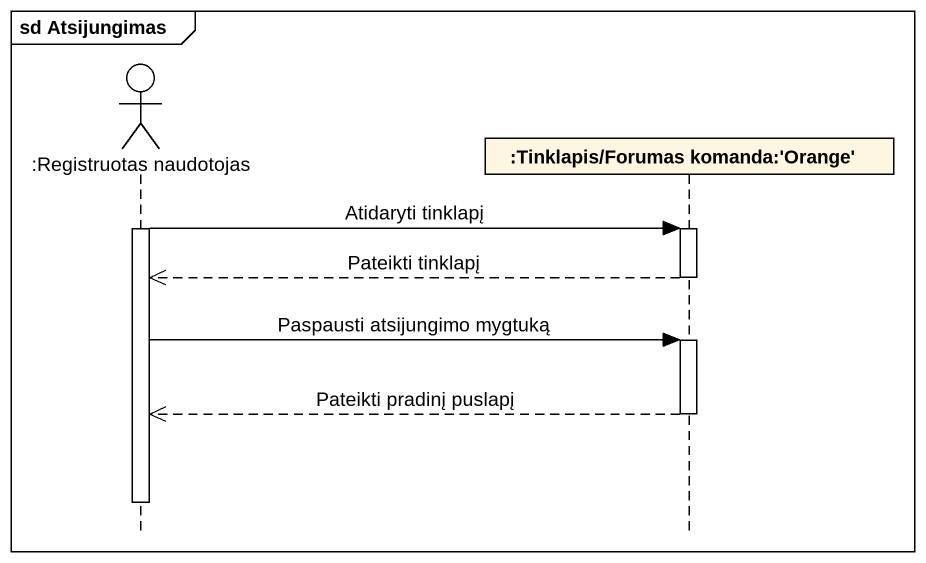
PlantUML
@startuml
mainframe sd Atsijungimas
hide footbox
actor ":Registruotas naudotojas" as Registruotas_naudotojas
participant ":Tinklapis/Forumas komanda:'Orange'" as Tinklapis_Forumas_komanda

activate Registruotas_naudotojas
Registruotas_naudotojas -> Tinklapis_Forumas_komanda : Atidaryti tinklapį
activate Tinklapis_Forumas_komanda
Tinklapis_Forumas_komanda -->> Registruotas_naudotojas : Pateikti tinklapį
deactivate Tinklapis_Forumas_komanda
Registruotas_naudotojas -> Tinklapis_Forumas_komanda : Paspausti atsijungimo mygtuką
activate Tinklapis_Forumas_komanda
Tinklapis_Forumas_komanda -->> Registruotas_naudotojas : Pateikti pradinį puslapį
deactivate Tinklapis_Forumas_komanda
deactivate Registruotas_naudotojas
@enduml
